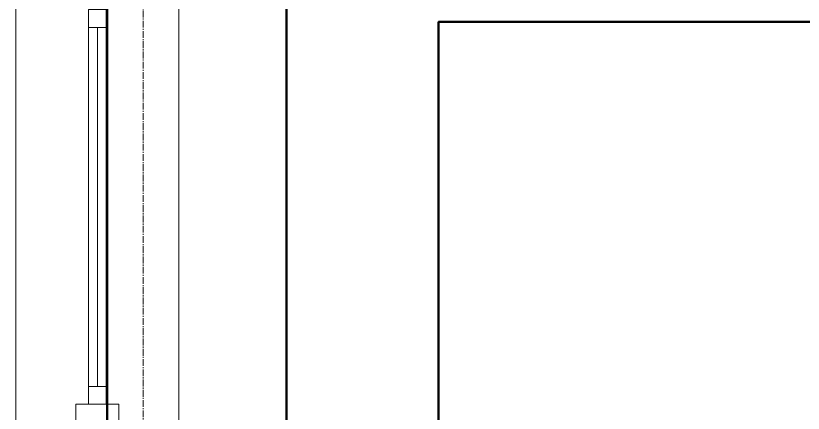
# Model space of a CAD drawing. Header units: millimetres. Extents: x -7155 to 483283, y -227682 to 148426.
# Drawn here: x -355 to 1841, y 89125 to 90233 of the extents above; entities that cross this region are included whole.
import ezdxf

# ---------------------------------------------------------------- set-up
doc = ezdxf.new("R2010")
doc.units = ezdxf.units.MM
doc.linetypes.add('CENTER2', pattern=[28.575, 19.05, -3.175, 3.175, -3.175])
doc.layers.add('A-Wall_Материал_Газоблок_Контур', color=250, linetype='Continuous', lineweight=0)
doc.layers.add('АР_Окна', color=4, linetype='Continuous', lineweight=5)
doc.layers.add('АР_Оси_РД_100', color=7, linetype='Continuous', lineweight=0, true_color=0x525252)
doc.layers.add('РД_Оси_100', color=7, linetype='Continuous', lineweight=0, true_color=0x525252)
doc.layers.add('КР_Балки-0.5', color=60, linetype='Continuous', lineweight=50, plot=False)

# ---------------------------------------------------------------- blocks, each defined once
blk = doc.blocks.new('СОШ_2200_АР_ОСИ_М100_28.05.24')
at = {"layer": 'АР_Оси_РД_100', "linetype": 'CENTER2'}
blk.add_line((0, -6155), (0, 139938.679), dxfattribs=at)

msp = doc.modelspace()

# ---------------------------------------------------------------- linework, layer by layer
at = {"color": 1, "lineweight": 50}
msp.add_lwpolyline([(13403, 90216), (824, 90216), (824, 88961), (13403, 88961)], dxfattribs=at)
at = {"layer": 'A-Wall_Материал_Газоблок_Контур', "color": 18, "linetype": 'Continuous', "lineweight": 0, "true_color": 0x000000}
for p, q in [((-355, 90300), (-355, 89100)), ((100, 89100), (100, 90300))]:
    msp.add_line(p, q, dxfattribs=at)
at = {"layer": 'АР_Окна', "color": 18, "linetype": 'Continuous', "lineweight": 5, "true_color": 0x000000}
for p, q in [((-355, 90300), (-355, 89100)), ((100, 90300), (100, 89100)), ((-152.5, 90200), (-102.5, 90200)), ((-127.5, 90200), (-127.5, 89200)), ((-152.5, 89200), (-102.5, 89200))]:
    msp.add_line(p, q, dxfattribs=at)
for points in [[(-152.5, 90250), (-102.5, 90250), (-102.5, 89150), (-152.5, 89150)], [(-67.5, 89150), (-67.5, 89100), (-187.5, 89100), (-187.5, 89150)]]:
    msp.add_lwpolyline(points, close=True, dxfattribs=at)
at = {"layer": 'КР_Балки-0.5', "color": 18, "ltscale": 200, "true_color": 0x000000}
for p, q in [((-100, 64295), (-100, 90800)), ((-100, 64295), (-100, 90800)), ((400, 90800), (400, 64295)), ((400, 90800), (400, 64295))]:
    msp.add_line(p, q, dxfattribs=at)

# ---------------------------------------------------------------- block references
at = {"layer": 'РД_Оси_100'}
msp.add_blockref('СОШ_2200_АР_ОСИ_М100_28.05.24', (0, 0), dxfattribs=at)

doc.saveas('drawing.dxf')
